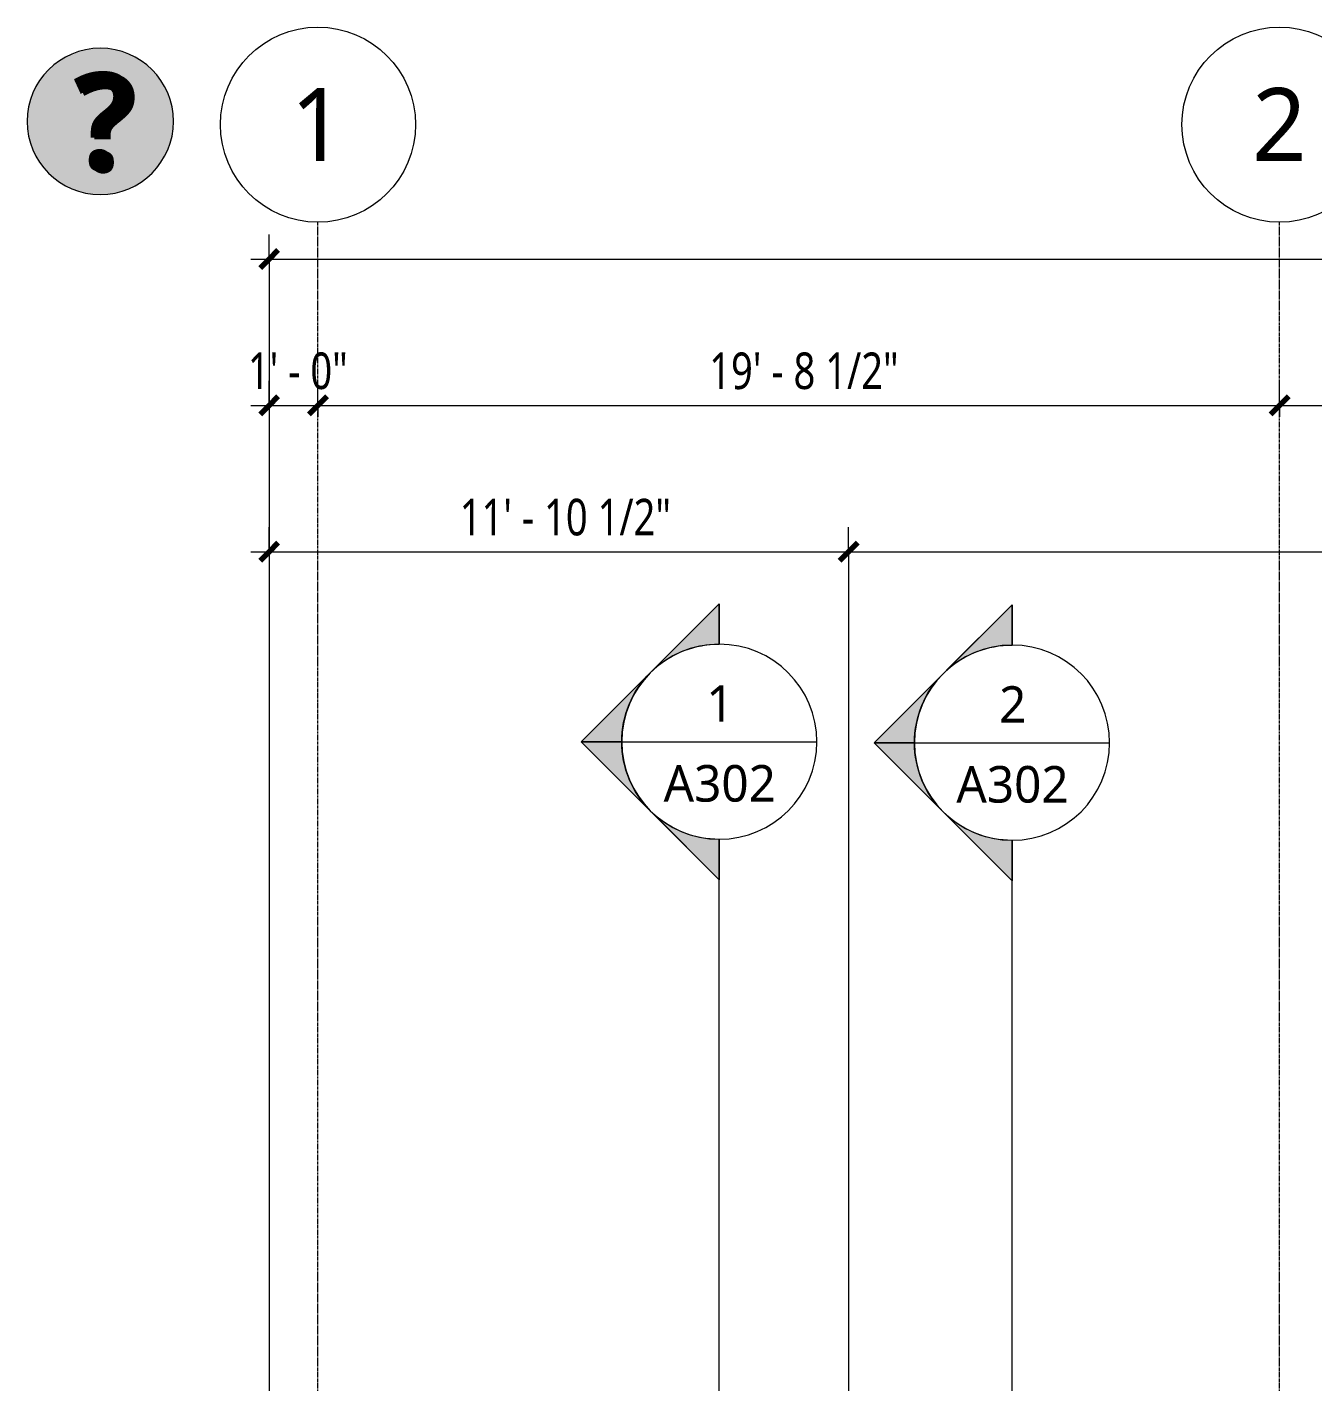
# Model space of a CAD drawing. Header units: inches. Extents: x -1548 to 1644, y -860 to 924.
# Drawn here: x -1397.5 to -1081.3, y 588.2 to 921.5 of the extents above; entities that cross this region are included whole.
import ezdxf

# ---------------------------------------------------------------- set-up
doc = ezdxf.new("R2010")
doc.units = ezdxf.units.IN
doc.header["$MEASUREMENT"] = 0
doc.linetypes.add('Grid Line', pattern=[0.875, 0.5, -0.125, 0.125, -0.125])
for name, color, linetype, lineweight in [('A-ANNO-DIMS', 211, 'Continuous', 9), ('A-ANNO-DIMS-96', 211, 'Continuous', 9), ('A-ANNO-NOTE', 131, 'Continuous', 9), ('G-ANNO-SYMB', 111, 'Continuous', 9), ('S-GRID', 1, 'Continuous', 9), ('S-GRID-IDEN', 1, 'Continuous', 9)]:
    doc.layers.add(name, color=color, linetype=linetype, lineweight=lineweight)
doc.styles.add('Trebuchet MS', font='trebuc.ttf', dxfattribs={"width": 0.8, "height": 9})
doc.styles.add('Trebuchet MS_1', font='trebuc.ttf', dxfattribs={"height": 9})
doc.styles.add('Trebuchet MS_2', font='trebuc.ttf', dxfattribs={"height": 18})
doc.styles.add('Trebuchet MS_B_1', font='trebucbd.ttf', dxfattribs={"height": 0.25})
doc.dimstyles.new('Linear_-_3_32__Trebuchet_MS', dxfattribs={"dimscale": 12, "dimtxt": 9.278558, "dimasz": 0.375, "dimexe": 0.5, "dimexo": 0.5, "dimgap": 0.125, "dimtad": 1, "dimdec": 4, "dimrnd": 0.0625, "dimzin": 3, "dimdsep": 46, "dimlunit": 4, "dimtxsty": 'Trebuchet MS', "dimblk1": 'OBLIQUE', "dimblk2": 'OBLIQUE', "dimsah": 1, "dimcen": 0.09, "dimdle": 0.375, "dimazin": 0, "dimtfac": 1, "dimtdec": 4, "dimtix": 1, "dimtmove": 0, "dimatfit": 3, "dimfxl": 1, "dimtvp": 1, "dimfrac": 2, "dimtolj": 1, "dimtzin": 0, "dimarcsym": 2})

# ---------------------------------------------------------------- blocks, each defined once
blk = doc.blocks.new('Grid - Grid Head - Circle-50561-L1')
at = {"layer": 'S-GRID-IDEN'}
blk.add_circle((0, 0), 0.25, dxfattribs=at)
blk = doc.blocks.new('DIMBLOCK1-L1')
at = {"layer": 'A-ANNO-DIMS-96'}
for p, q in [((-1338, 792.49), (-1338, 798.49)), ((-1195.5, 792.49), (-1195.5, 798.49)), ((-1342.5, 792.49), (-1195.5, 792.49)), ((-1338, 792.49), (-1338, 531)), ((-1195.5, 792.49), (-1195.5, 531))]:
    blk.add_line(p, q, dxfattribs=at)
at = {"layer": 'A-ANNO-DIMS-96', "lineweight": 70}
for p, q in [((-1338, 792.49), (-1335.75, 794.74)), ((-1195.5, 792.49), (-1193.25, 794.74)), ((-1338, 792.49), (-1340.25, 790.24)), ((-1195.5, 792.49), (-1197.75, 790.24))]:
    blk.add_line(p, q, dxfattribs=at)
at = {"layer": 'A-ANNO-DIMS-96', "color": 0, "insert": (-1291.13, 805.5), "char_height": 9, "width": 58.5021, "attachment_point": 1, "line_spacing_factor": 1.048425, "style": 'Trebuchet MS'}
blk.add_mtext('11\' - 10 1/2"', dxfattribs=at)
blk = doc.blocks.new('_Oblique')
at = {"color": 0, "linetype": 'ByBlock', "lineweight": -2}
blk.add_line((-0.5, -0.5), (0.5, 0.5), dxfattribs=at)
blk = doc.blocks.new('DIMBLOCK2-L1')
at = {"layer": 'A-ANNO-DIMS-96'}
for p, q in [((-1195.5, 792.49), (-1195.5, 798.49)), ((-774, 792.49), (-774, 798.49)), ((-1195.5, 792.49), (-774, 792.49)), ((-1195.5, 792.49), (-1195.5, 531)), ((-774, 792.49), (-774, 506.38))]:
    blk.add_line(p, q, dxfattribs=at)
at = {"layer": 'A-ANNO-DIMS-96', "lineweight": 70}
for p, q in [((-1195.5, 792.49), (-1193.25, 794.74)), ((-774, 792.49), (-771.75, 794.74)), ((-1195.5, 792.49), (-1197.75, 790.24)), ((-774, 792.49), (-776.25, 790.24))]:
    blk.add_line(p, q, dxfattribs=at)
at = {"layer": 'A-ANNO-DIMS-96', "color": 0, "insert": (-1006.77, 805.5), "char_height": 9, "width": 52.8406, "attachment_point": 1, "line_spacing_factor": 1.048425, "style": 'Trebuchet MS'}
blk.add_mtext('35\' - 1 1/2"', dxfattribs=at)
blk = doc.blocks.new('DIMBLOCK8-L1')
at = {"layer": 'A-ANNO-DIMS-96'}
for p, q in [((-1338, 828.49), (-1338, 834.49)), ((-1326, 828.49), (-1326, 834.49)), ((-1342.5, 828.49), (-1326, 828.49)), ((-1338, 828.49), (-1338, 531)), ((-1326, 828.49), (-1326, 825.67))]:
    blk.add_line(p, q, dxfattribs=at)
at = {"layer": 'A-ANNO-DIMS-96', "lineweight": 70}
for p, q in [((-1338, 828.49), (-1335.75, 830.74)), ((-1326, 828.49), (-1323.75, 830.74)), ((-1338, 828.49), (-1340.25, 826.24)), ((-1326, 828.49), (-1328.25, 826.24))]:
    blk.add_line(p, q, dxfattribs=at)
at = {"layer": 'A-ANNO-DIMS-96', "color": 0, "insert": (-1343.24, 841.5), "char_height": 9, "width": 26.9865, "attachment_point": 1, "line_spacing_factor": 1.048425, "style": 'Trebuchet MS'}
blk.add_mtext('1\' - 0"', dxfattribs=at)
blk = doc.blocks.new('DIMBLOCK9-L1')
at = {"layer": 'A-ANNO-DIMS-96'}
for p, q in [((-1326, 828.49), (-1326, 834.49)), ((-1089.5, 828.49), (-1089.5, 834.49)), ((-1326, 828.49), (-1089.5, 828.49)), ((-1326, 828.49), (-1326, 825.67)), ((-1089.5, 828.49), (-1089.5, 825.67))]:
    blk.add_line(p, q, dxfattribs=at)
at = {"layer": 'A-ANNO-DIMS-96', "lineweight": 70}
for p, q in [((-1326, 828.49), (-1323.75, 830.74)), ((-1089.5, 828.49), (-1087.25, 830.74)), ((-1326, 828.49), (-1328.25, 826.24)), ((-1089.5, 828.49), (-1091.75, 826.24))]:
    blk.add_line(p, q, dxfattribs=at)
at = {"layer": 'A-ANNO-DIMS-96', "color": 0, "insert": (-1229.77, 841.5), "char_height": 9, "width": 52.8406, "attachment_point": 1, "line_spacing_factor": 1.048425, "style": 'Trebuchet MS'}
blk.add_mtext('19\' - 8 1/2"', dxfattribs=at)
blk = doc.blocks.new('DIMBLOCK10-L1')
at = {"layer": 'A-ANNO-DIMS-96'}
for p, q in [((-1089.5, 828.49), (-1089.5, 834.49)), ((-840, 828.49), (-840, 834.49)), ((-1089.5, 828.49), (-840, 828.49)), ((-1089.5, 828.49), (-1089.5, 825.67)), ((-840, 828.49), (-840, 825.67))]:
    blk.add_line(p, q, dxfattribs=at)
at = {"layer": 'A-ANNO-DIMS-96', "lineweight": 70}
for p, q in [((-1089.5, 828.49), (-1087.25, 830.74)), ((-840, 828.49), (-837.75, 830.74)), ((-1089.5, 828.49), (-1091.75, 826.24)), ((-840, 828.49), (-842.25, 826.24))]:
    blk.add_line(p, q, dxfattribs=at)
at = {"layer": 'A-ANNO-DIMS-96', "color": 0, "insert": (-986.77, 841.5), "char_height": 9, "width": 52.8406, "attachment_point": 1, "line_spacing_factor": 1.048425, "style": 'Trebuchet MS'}
blk.add_mtext('20\' - 9 1/2"', dxfattribs=at)
blk = doc.blocks.new('DIMBLOCK17-L1')
at = {"layer": 'A-ANNO-DIMS-96'}
for p, q in [((-1338, 864.49), (-1338, 870.49)), ((753.06, 864.49), (753.06, 870.49)), ((-1342.5, 864.49), (757.56, 864.49)), ((-1338, 864.49), (-1338, 531)), ((753.06, 864.49), (753.06, 540.71))]:
    blk.add_line(p, q, dxfattribs=at)
at = {"layer": 'A-ANNO-DIMS-96', "lineweight": 70}
for p, q in [((-1338, 864.49), (-1335.75, 866.74)), ((753.06, 864.49), (755.31, 866.74)), ((-1338, 864.49), (-1340.25, 862.24)), ((753.06, 864.49), (750.81, 862.24))]:
    blk.add_line(p, q, dxfattribs=at)
at = {"layer": 'A-ANNO-DIMS-96', "color": 0, "insert": (-319.21, 877.5), "char_height": 9, "width": 64.1636, "attachment_point": 1, "line_spacing_factor": 1.048425, "style": 'Trebuchet MS'}
blk.add_mtext('174\' - 3 1/16"', dxfattribs=at)
blk = doc.blocks.new('Section - Section Head - Filled-22785-L1')
at = {"layer": 'G-ANNO-SYMB'}
h = blk.add_hatch(color=256, dxfattribs=at)
edge = h.paths.add_edge_path()
edge.add_line((-0.4268, 0.1768), (-0.25, 0.3536))
edge.add_line((-0.25, 0.3536), (-0.25, 0.25))
edge.add_arc((-0.25, 0), 0.25, 90, 135)
h = blk.add_hatch(color=256, dxfattribs=at)
edge = h.paths.add_edge_path()
edge.add_arc((-0.25, 0), 0.25, 45, 90)
edge.add_line((-0.25, 0.25), (-0.25, 0.3536))
edge.add_line((-0.25, 0.3536), (-0.0732, 0.1768))
h = blk.add_hatch(color=256, dxfattribs=at)
edge = h.paths.add_edge_path()
edge.add_arc((-0.25, 0), 0.2503, 137.9216, 180)
edge.add_line((-0.5003, 0), (-0.6036, 0))
edge.add_line((-0.6036, 0), (-0.4358, 0.1678))
h = blk.add_hatch(color=256, dxfattribs=at)
edge = h.paths.add_edge_path()
edge.add_line((-0.0642, 0.1678), (0.1036, 0))
edge.add_line((0.1036, 0), (0.0003, 0))
edge.add_arc((-0.25, 0), 0.2503, 0, 42.0784)
for p, q in [((-0.25, 0.3536), (-0.6036, 0)), ((-0.25, 0.3536), (-0.4268, 0.1768)), ((-0.25, 0.3536), (0.1036, 0)), ((-0.25, 0.25), (-0.25, 0.3536)), ((-0.0732, 0.1768), (-0.25, 0.3536)), ((-0.25, 0.3536), (-0.25, 0.25)), ((-0.4358, 0.1678), (-0.6036, 0)), ((0.1036, 0), (-0.0642, 0.1678)), ((-0.5, 0), (-0.6036, 0)), ((-0.6036, 0), (-0.5003, 0)), ((0.0003, 0), (0.1036, 0)), ((0, 0), (0.1036, 0))]:
    blk.add_line(p, q, dxfattribs=at)
blk.add_circle((-0.25, 0), 0.25, dxfattribs=at)
for radius, start, end in [(0.25, 90, 135), (0.25, 45, 90), (0.2503, 137.9216, 180), (0.2503, 0, 42.0784)]:
    blk.add_arc((-0.25, 0), radius, start, end, dxfattribs=at)
blk = doc.blocks.new('Help Button - Select for Help Link-2350001-L1')
at = {"layer": 'A-ANNO-NOTE'}
h = blk.add_hatch(color=256, dxfattribs=at)
edge = h.paths.add_edge_path()
edge.add_arc((0, 0), 0.1875, 0, 180)
edge.add_arc((0, 0), 0.1875, 180, 360)
at = {"layer": 'A-ANNO-NOTE', "lineweight": 20}
for start, end in [(360, 180), (180, 360)]:
    blk.add_arc((0, 0), 0.1875, start, end, dxfattribs=at)
at = {"layer": 'A-ANNO-NOTE', "char_height": 0.25, "width": 0.183062, "attachment_point": 1, "style": 'Trebuchet MS_B_1'}
for insert in [(-0.0685, 0.1258), (-0.0595, 0.1207)]:
    blk.add_mtext('\\fTrebuchet MS|b1|i0|c0|p34|;?', dxfattribs=dict(at, insert=insert))

msp = doc.modelspace()

# ---------------------------------------------------------------- linework, layer by layer
at = {"layer": 'G-ANNO-SYMB'}
for p, q in [((-1251.28888, 745.74026), (-1203.28888, 745.74026)), ((-1179.28888, 745.5), (-1131.28888, 745.5)), ((-1227.28888, -453.15975), (-1227.28888, 721.74026)), ((-1155.28888, -454.5), (-1155.28888, 721.5))]:
    msp.add_line(p, q, dxfattribs=at)
at = {"layer": 'S-GRID', "linetype": 'Grid Line'}
for p, q in [((-1326, -522.73665), (-1326, 873.5494)), ((-1089.5, -522.73665), (-1089.5, 873.5494))]:
    msp.add_line(p, q, dxfattribs=at)

# ---------------------------------------------------------------- block references
at = {"layer": 'A-ANNO-NOTE', "xscale": 96, "yscale": 96, "zscale": 96}
msp.add_blockref('Help Button - Select for Help Link-2350001-L1', (-1379.53179, 898.34394), dxfattribs=at)
at = {"layer": 'G-ANNO-SYMB', "extrusion": (0, 0, -1), "xscale": 95.99999999999994, "yscale": 95.99999999999994, "zscale": 95.99999999999994, "rotation": 270.0000000000002}
for p in [(1227.28888, 721.74026), (1155.28888, 721.5)]:
    msp.add_blockref('Section - Section Head - Filled-22785-L1', p, dxfattribs=at)
at = {"layer": 'S-GRID-IDEN', "xscale": 95.99999999999994, "yscale": 95.99999999999994, "zscale": 95.99999999999994}
for p in [(-1326, 897.5494), (-1089.5, 897.5494)]:
    msp.add_blockref('Grid - Grid Head - Circle-50561-L1', p, dxfattribs=at)

# ---------------------------------------------------------------- texts
at = {"layer": 'G-ANNO-SYMB', "char_height": 9, "attachment_point": 1, "style": 'Trebuchet MS_1'}
for s, insert, width in [('1', (-1230.47758, 759.6359), 8.181), ('2', (-1158.47758, 759.39564), 8.181), ('A', (-1240.98466, 739.99966), 9.09), ('302', (-1233.48466, 739.99966), 24.543), ('A', (-1168.98466, 739.7594), 9.09), ('302', (-1161.48466, 739.7594), 24.543)]:
    msp.add_mtext(s, dxfattribs=dict(at, insert=insert, width=width))

# ---------------------------------------------------------------- dimensions: what is measured, and where the dimension line sits
at = {"layer": 'A-ANNO-DIMS'}
for base, p1, p2, override, picture, middle in [((753.05543, 864.48785), (-1338, 525), (753.05543, 534.7106), {"dimpost": '<>', "dimfxl": 2091.077981}, 'DIMBLOCK17-L1', (-292.47228, 870.58179)), ((-1326, 828.48785), (-1338, 525), (-1326, 831.66983), {"dimpost": '<>', "dimfxl": 306.904519}, 'DIMBLOCK8-L1', (-1332, 834.56664)), ((-1089.5, 828.48785), (-1326, 831.66983), (-1089.5, 831.66983), {"dimpost": '<>', "dimfxl": 236.5}, 'DIMBLOCK9-L1', (-1207.75, 834.58179)), ((-840, 828.48785), (-1089.5, 831.66983), (-840, 831.66983), {"dimpost": '<>', "dimfxl": 249.5}, 'DIMBLOCK10-L1', (-964.75, 834.58179)), ((-1195.5, 792.48785), (-1338, 525), (-1195.5, 525), {"dimpost": '<>', "dimfxl": 142.5}, 'DIMBLOCK1-L1', (-1266.75, 798.56664)), ((-774, 792.48785), (-1195.5, 525), (-774, 500.375), {"dimpost": '<>', "dimfxl": 422.218712}, 'DIMBLOCK2-L1', (-984.75, 798.56664))]:
    dim = msp.add_linear_dim(base=base, p1=p1, p2=p2, dimstyle='Linear_-_3_32__Trebuchet_MS', override=override, dxfattribs=at)
    dim.commit()
    dim.dimension.update_dxf_attribs({"geometry": picture, "text_midpoint": middle})

# ---------------------------------------------------------------- next in the draw order: texts
at = {"layer": 'S-GRID-IDEN', "char_height": 18, "width": 16.059, "attachment_point": 1, "style": 'Trebuchet MS_2', "bg_fill": 3, "box_fill_scale": 1.25, "bg_fill_color": 9, "bg_fill_true_color": 13158600, "bg_fill_transparency": 0}
for s, insert in [('1', (-1332.75107, 906.57592)), ('2', (-1096.25107, 906.57592))]:
    msp.add_mtext(s, dxfattribs=dict(at, insert=insert))

doc.saveas('drawing.dxf')
